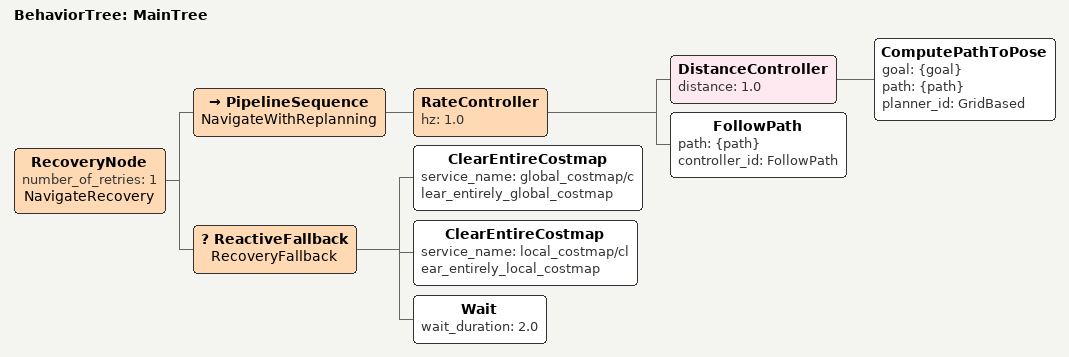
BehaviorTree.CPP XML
<?xml version="1.0"?>
<!-- Behavior Tree Nav2: навигация с перепланированием и восстановлением.
     Стандартное дерево из nav2_bt_navigator (Jazzy). -->
<root main_tree_to_execute="MainTree">
  <BehaviorTree ID="MainTree">
    <RecoveryNode number_of_retries="1" name="NavigateRecovery">
      <PipelineSequence name="NavigateWithReplanning">
        <RateController hz="1.0">
          <DistanceController distance="1.0">
            <ComputePathToPose goal="{goal}" path="{path}" planner_id="GridBased"/>
          </DistanceController>
          <FollowPath path="{path}" controller_id="FollowPath"/>
        </RateController>
      </PipelineSequence>
      <ReactiveFallback name="RecoveryFallback">
        <ClearEntireCostmap service_name="global_costmap/clear_entirely_global_costmap"/>
        <ClearEntireCostmap service_name="local_costmap/clear_entirely_local_costmap"/>
        <Wait wait_duration="2.0"/>
      </ReactiveFallback>
    </RecoveryNode>
  </BehaviorTree>
</root>
